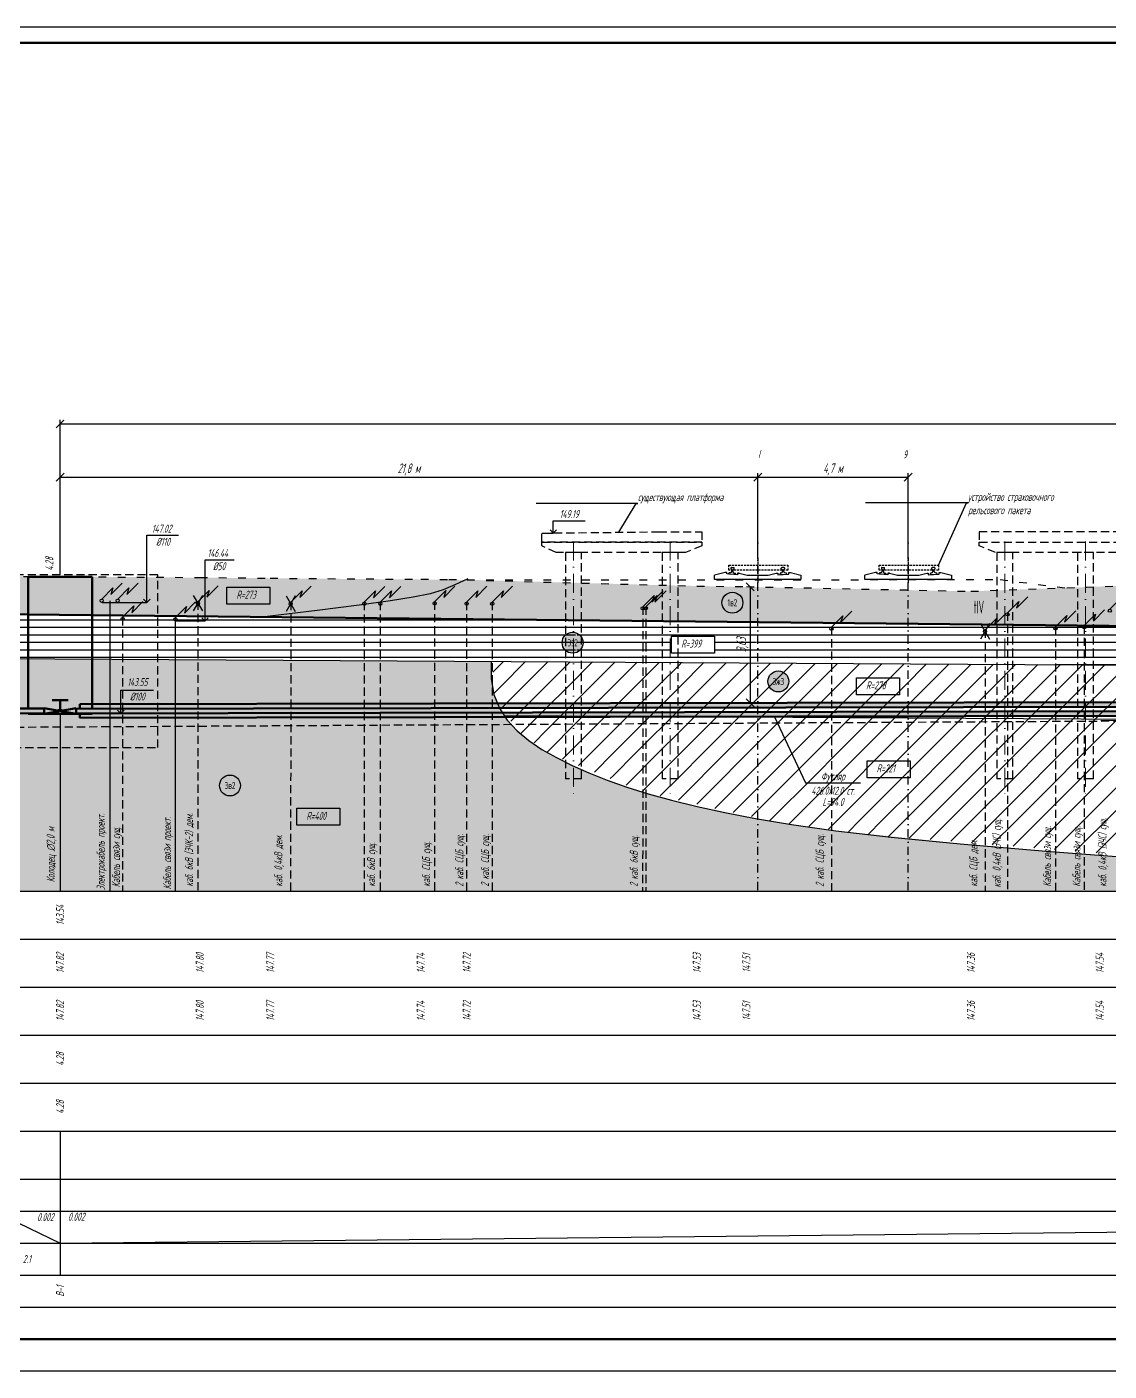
# Model space of a CAD drawing. Header units: metres. Extents: x -30 to 2050, y -904 to 400.
# Drawn here: x 186.6 to 524.7, y -467.1 to -47.1 of the extents above; entities that cross this region are included whole.
import ezdxf
from ezdxf import colors
from ezdxf.entities.mleader import LeaderData, LeaderLine
from ezdxf.enums import TextEntityAlignment as Align
from ezdxf.math import Vec2, Vec3

# ---------------------------------------------------------------- set-up
doc = ezdxf.new("R2010")
doc.units = ezdxf.units.M
doc.header["$LTSCALE"] = 0.2
for name, pattern in [('482 Границы районов', [5, 3, -1, 0, -1]), ('ACAD_ISO02W100', [15, 12, -3]), ('ACAD_ISO03W100', [30, 12, -18]), ('DASHDOT', [27, 13, -7, 0, -7]), ('DASHED', [7, 5, -2, 0]), ('HIDDEN2', [4.7625, 3.175, -1.5875]), ('штриховая', [19.05, 12.7, -6.35])]:
    doc.linetypes.add(name, pattern=pattern)
for name, color, linetype in [('PR_RD', 7, 'Continuous'), ('МГТ_ИГ_Геология', 252, 'Continuous'), ('Примыкания', 7, 'Continuous'), ('Таблица', 7, 'Continuous'), ('Трубы', 7, 'Continuous'), ('Узлы', 7, 'Continuous'), ('Футляры', 7, 'Continuous'), ('Чёрная земля', 7, 'ACAD_ISO03W100')]:
    doc.layers.add(name, color=color, linetype=linetype)
for name, color, linetype, lineweight in [('МГТ_НВК_В1_выноски', 7, 'Continuous', 30), ('МГТ_НВК_Земля сущ.', 7, 'ACAD_ISO02W100', 25), ('МГТ_НВК_котлованы', 7, 'Continuous', 30), ('МГТ_НВК_рабочий', 171, 'Continuous', 30), ('МГТ_НВК_страх. пакет', 242, 'Continuous', 30)]:
    doc.layers.add(name, color=color, linetype=linetype, lineweight=lineweight)
doc.styles.add('SPDS', font='SPDS', dxfattribs={"width": 0.7, "oblique": 15, "height": 2.5})
doc.styles.get("Standard").update_dxf_attribs({"font": 'SPDS.shx', "width": 0.7, "oblique": 15, "height": 3})
doc.styles.add('Стиль Simplex', font='simplex.shx')
doc.dimstyles.new('ISO-25', dxfattribs={"dimtxt": 2.5, "dimasz": 2.5, "dimexe": 1.25, "dimexo": 0.625, "dimtad": 1, "dimtxsty": 'Standard', "dimcen": 2.5, "dimadec": 0, "dimazin": 0, "dimtfac": 1, "dimtmove": 0, "dimatfit": 3, "dimfxl": 1, "dimarcsym": 0})

# ---------------------------------------------------------------- blocks, each defined once
blk = doc.blocks.new('_ArchTick')
at = {"color": 0, "linetype": 'ByBlock', "const_width": 0.15}
blk.add_lwpolyline([(-0.5, -0.5), (0.5, 0.5)], dxfattribs=at)
blk = doc.blocks.new('*D95')
at = {"layer": 'Defpoints', "color": 0, "transparency": 16777216}
for p in [(1148.12, -171.18), (1148.12, -214.18), (196.94, -218.92)]:
    blk.add_point(p, dxfattribs=at)
at = {"layer": 'Футляры', "color": 0, "lineweight": -2, "transparency": 16777216}
for p, q in [((196.94, -218.3), (196.94, -169.93)), ((196.94, -171.18), (1148.12, -171.18)), ((1148.12, -213.55), (1148.12, -169.93))]:
    blk.add_line(p, q, dxfattribs=at)
at = {"layer": 'Футляры', "color": 0, "lineweight": -2, "transparency": 16777216, "xscale": 2.5, "yscale": 2.5, "zscale": 2.5, "rotation": 180}
blk.add_blockref('_ArchTick', (196.94, -171.18), dxfattribs=at)
at = {"layer": 'Футляры', "color": 0, "lineweight": -2, "transparency": 16777216, "xscale": 2.5, "yscale": 2.5, "zscale": 2.5}
blk.add_blockref('_ArchTick', (1148.12, -171.18), dxfattribs=at)
at = {"layer": 'Футляры', "color": 0, "lineweight": 25, "transparency": 16777216, "insert": (595.93, -166.56), "char_height": 3, "attachment_point": 5}
blk.add_mtext('Методом ГШБ\\PL=94 м ', dxfattribs=at)
blk = doc.blocks.new('1')
at = {"layer": 'МГТ_НВК_Земля сущ.', "color": 251, "linetype": 'DASHED'}
blk.add_lwpolyline([(546.93, -1637.15), (546.93, -1645.38)], dxfattribs=at)
at = {"layer": 'МГТ_НВК_страх. пакет', "color": 251, "ltscale": 0.5, "extrusion": (0.033937, -0.002565, 0.999421)}
for p, q in [((537.94, -1642.17, 0), (537.92, -1642.39)), ((537.94, -1642.17, 0), (537.94, -1642.05, 0)), ((538.54, -1641.91, -0.03), (537.99, -1642.01, 0)), ((538.57, -1640.46, 0.02), (538.56, -1640.71, 0.02)), ((538.64, -1640.78, 0.01), (538.59, -1640.76, 0.02)), ((538.76, -1640.29, 0.01), (539.42, -1640.34, -0.01)), ((538.76, -1640.29, 0.01), (539.42, -1640.34, -0.01)), ((538.83, -1641.58, -0.02), (538.86, -1641.13, 0.02)), ((539.21, -1641.6, -0.04), (539.24, -1641.15, -0.01)), ((539.47, -1641.99, -0.05), (539.94, -1642.14, -0.07)), ((539.57, -1640.78, -0.02), (539.59, -1640.51, -0.02)), ((539.97, -1642.32, -0.07), (539.97, -1642.19, -0.07)), ((539.97, -1642.34, -0.07), (539.95, -1642.52, -0.07)), ((539.97, -1642.34, -0.07), (539.97, -1642.23, -0.07))]:
    blk.add_line(p, q, dxfattribs=at)
at = {"layer": 'МГТ_НВК_страх. пакет', "color": 251, "ltscale": 0.5, "extrusion": (0.033934, -0.002597, 0.999421)}
for p, q in [((539.07, -1640.31), (539.4, -1640.34, -0.01)), ((539.95, -1642.52, -0.07), (537.92, -1642.39, 0))]:
    blk.add_line(p, q, dxfattribs=at)
at = {"layer": 'МГТ_НВК_страх. пакет', "color": 251, "ltscale": 0.5}
blk.add_line((540.63, -1642.06), (540.63, -1642.56), dxfattribs=at)
at = {"layer": 'МГТ_НВК_страх. пакет', "color": 251, "ltscale": 0.5, "extrusion": (-0.033937, -0.002565, 0.999421)}
for p, q in [((553.9, -1642.32, -0.07), (553.89, -1642.19, -0.07)), ((554.39, -1641.99, -0.05), (553.93, -1642.14, -0.07)), ((554.29, -1640.78, -0.02), (554.28, -1640.51, -0.02)), ((554.33, -1640.82, -0.02), (554.33, -1640.82, -0.02)), ((555.11, -1640.29, 0.01), (554.44, -1640.34, -0.01)), ((554.66, -1641.6, -0.04), (554.63, -1641.15, -0.01)), ((555.03, -1641.58, -0.02), (555, -1641.13, 0.02)), ((555.23, -1640.78, 0.01), (555.28, -1640.76, 0.02)), ((555.29, -1640.46, 0.02), (555.31, -1640.71, 0.02)), ((555.33, -1641.91, -0.03), (555.87, -1642.01, 0)), ((555.93, -1642.17, 0), (555.92, -1642.05, 0)), ((555.93, -1642.17, 0), (555.94, -1642.39)), ((553.9, -1642.34, -0.07), (553.89, -1642.23, -0.07)), ((553.9, -1642.34, -0.07), (553.91, -1642.52, -0.07)), ((553.91, -1642.52, -0.07), (555.94, -1642.39, 0))]:
    blk.add_line(p, q, dxfattribs=at)
at = {"layer": 'МГТ_НВК_страх. пакет', "color": 251, "ltscale": 0.5}
for points in [[(540.63, -1642.56), (537.23, -1642.34), (537.23, -1641.84), (536.73, -1641.84), (533.43, -1642.68)], [(556.63, -1641.85), (557.13, -1641.85), (560.43, -1642.69), (560.43, -1644.1), (533.43, -1644.09), (533.43, -1642.68)], [(540.77, -1642.06), (541.13, -1642.06), (540.63, -1642.06)], [(541.13, -1642.06), (543.63, -1642.68), (550.23, -1642.68), (552.73, -1642.06), (553.23, -1642.07), (553.23, -1642.57), (556.63, -1642.35), (556.63, -1641.85)]]:
    blk.add_lwpolyline(points, dxfattribs=at)
at = {"layer": 'МГТ_НВК_страх. пакет', "color": 251, "linetype": 'HIDDEN2', "lineweight": 30, "elevation": 0}
blk.add_lwpolyline([(537.88, -1639.63), (556.38, -1639.63), (556.38, -1641.13), (537.88, -1641.13)], close=True, dxfattribs=at)
at = {"layer": 'МГТ_НВК_страх. пакет', "color": 251, "ltscale": 0.5, "extrusion": (0.033937, -0.002565, 0.999421)}
for centre, radius, start, end in [((-1596.85, -659.84, 22.47), 0.0547, 8.1282, 82.8423), ((-1596.29, -660.26, 22.46), 0.376, 196.1273, 268.5232), ((-1595.46, -660.33, 22.5), 0.0417, 90.9982, 170.0388), ((-1595.2, -660.46, 22.5), 0.176, 1.2499, 91.9282), ((-1595.86, -660.26, 22.49), 0.365, 271.8259, 341.9758), ((-1596.27, -661.41, 22.47), 0.404, 93.5974, 164.4611), ((-1595.92, -661.47, 22.5), 0.47, 24.5026, 80.5834), ((-1595.19, -661.13, 22.5), 0.174, 274.638, 2.363), ((-1595.45, -661.26, 22.5), 0.0423, 190.6804, 272.757), ((-1596.83, -661.76, 22.47), 0.055, 272.0476, 345.5863)]:
    blk.add_arc(centre, radius, start, end, dxfattribs=at)
at = {"layer": 'МГТ_НВК_страх. пакет', "color": 251, "ltscale": 0.5, "extrusion": (-0.033937, -0.002565, 0.999421)}
for centre, radius, start, end in [((1679.27, 428.36, -14.65), 0.055, 194.4137, 267.9524), ((1677.63, 428.99, -14.62), 0.174, 177.637, 265.362), ((1677.89, 428.86, -14.62), 0.0423, 267.243, 349.3196), ((1678.29, 428.74, -14.62), 0.374, 91.3439, 163.5701), ((1678.71, 428.71, -14.65), 0.404, 15.5389, 86.4026), ((1678.3, 429.86, -14.63), 0.365, 198.0242, 268.1741), ((1678.73, 429.87, -14.67), 0.376, 271.4768, 343.8727), ((1677.64, 429.66, -14.62), 0.176, 88.0718, 178.7501), ((1677.9, 429.79, -14.62), 0.0417, 9.9612, 89.0018), ((1679.28, 430.29, -14.65), 0.0547, 97.1577, 171.8718)]:
    blk.add_arc(centre, radius, start, end, dxfattribs=at)
blk = doc.blocks.new('_OBLIQUE')
at = {"color": 0, "linetype": 'ByBlock', "lineweight": -2}
blk.add_line((0.5, 0.5), (-0.5, -0.5), dxfattribs=at)
blk = doc.blocks.new('*D96')
at = {"layer": 'Defpoints', "color": 0, "transparency": 16777216}
for p in [(414.95, -187.78), (414.95, -214.04, 0), (196.94, -218.92)]:
    blk.add_point(p, dxfattribs=at)
at = {"layer": 'Примыкания', "color": 0, "lineweight": -2, "transparency": 16777216}
for p, q in [((196.94, -218.3), (196.94, -186.53)), ((196.94, -187.78), (414.95, -187.78)), ((414.95, -213.42), (414.95, -186.53))]:
    blk.add_line(p, q, dxfattribs=at)
at = {"layer": 'Примыкания', "color": 0, "lineweight": -2, "transparency": 16777216, "xscale": 2.5, "yscale": 2.5, "zscale": 2.5, "rotation": 180}
blk.add_blockref('_OBLIQUE', (196.94, -187.78), dxfattribs=at)
at = {"layer": 'Примыкания', "color": 0, "lineweight": -2, "transparency": 16777216, "xscale": 2.5, "yscale": 2.5, "zscale": 2.5}
blk.add_blockref('_OBLIQUE', (414.95, -187.78), dxfattribs=at)
at = {"layer": 'Примыкания', "color": 0, "transparency": 16777216, "insert": (305.95, -185.37), "char_height": 3, "attachment_point": 5}
blk.add_mtext('21,8 м', dxfattribs=at)
blk = doc.blocks.new('*D97')
at = {"layer": 'Defpoints', "color": 0, "transparency": 16777216}
for p in [(461.95, -187.78), (414.94, -214.04), (461.95, -214.04, 0)]:
    blk.add_point(p, dxfattribs=at)
at = {"layer": 'Примыкания', "color": 0, "lineweight": -2, "transparency": 16777216}
for p, q in [((414.94, -213.42), (414.94, -186.53)), ((414.94, -187.78), (461.95, -187.78)), ((461.95, -213.42), (461.95, -186.53))]:
    blk.add_line(p, q, dxfattribs=at)
at = {"layer": 'Примыкания', "color": 0, "lineweight": -2, "transparency": 16777216, "xscale": 2.5, "yscale": 2.5, "zscale": 2.5, "rotation": 180}
blk.add_blockref('_OBLIQUE', (414.94, -187.78), dxfattribs=at)
at = {"layer": 'Примыкания', "color": 0, "lineweight": -2, "transparency": 16777216, "xscale": 2.5, "yscale": 2.5, "zscale": 2.5}
blk.add_blockref('_OBLIQUE', (461.95, -187.78), dxfattribs=at)
at = {"layer": 'Примыкания', "color": 0, "transparency": 16777216, "insert": (438.45, -185.37), "char_height": 3, "attachment_point": 5}
blk.add_mtext('4,7 м', dxfattribs=at)
blk = doc.blocks.new('ЭС')
for p, q in [((2266.78, -485.26), (2270.31, -481.72)), ((2269.61, -483.84), (2273.14, -480.31)), ((2270.31, -481.72), (2269.61, -483.84))]:
    blk.add_line(p, q)
blk.add_circle((2266.78, -485.76), 0.5)
blk = doc.blocks.new('usl_1')
for p, q in [((2.83, 1.41), (6.36, 4.95)), ((0, 0), (3.54, 3.54)), ((3.54, 3.54), (2.83, 1.41))]:
    blk.add_line(p, q)
blk.add_circle((0, -0.5), 0.5)
blk = doc.blocks.new('круг3_-30_2')
at = {"true_color": 0xffffff}
blk.add_hatch(color=7, dxfattribs=at).paths.add_polyline_path([(-0.327, 0, 1), (0.327, 0, 1)])
at = {"color": 7, "lineweight": 25}
blk.add_circle((0, 0), 0.327, dxfattribs=at)
at = {"color": 7, "lineweight": 25, "style": 'Стиль Simplex', "width": 0.590909}
blk.add_text('3в2', height=0.22, dxfattribs=at).set_placement((0, 0), align=Align.MIDDLE_CENTER)
blk = doc.blocks.new('круг3_-25_2')
at = {"true_color": 0xffffff}
blk.add_hatch(color=7, dxfattribs=at).paths.add_polyline_path([(-0.327, 0, 1), (0.327, 0, 1)])
at = {"color": 7, "lineweight": 25}
blk.add_circle((0, 0), 0.327, dxfattribs=at)
at = {"color": 18, "lineweight": 25, "true_color": 0x000000, "style": 'Стиль Simplex', "width": 0.590909}
blk.add_text('3з2', height=0.22, dxfattribs=at).set_placement((0, 0), align=Align.MIDDLE_CENTER)
blk = doc.blocks.new('круг3_-26_3')
at = {"true_color": 0xffffff}
blk.add_hatch(color=7, dxfattribs=at).paths.add_polyline_path([(-0.327, 0, 1), (0.327, 0, 1)])
at = {"color": 7, "lineweight": 25}
blk.add_circle((0, 0), 0.327, dxfattribs=at)
at = {"color": 7, "lineweight": 25, "style": 'Стиль Simplex', "width": 0.590909}
blk.add_text('3ж3', height=0.22, dxfattribs=at).set_placement((0, 0), align=Align.MIDDLE_CENTER)
blk = doc.blocks.new('круг1_-30_2')
at = {"layer": 'МГТ_ИГ_Геология', "true_color": 0xffffff}
blk.add_hatch(color=7, dxfattribs=at).paths.add_polyline_path([(-0.327, 0, 1), (0.327, 0, 1)])
at = {"color": 7, "lineweight": 25}
blk.add_circle((0, 0), 0.327, dxfattribs=at)
at = {"color": 7, "lineweight": 25, "style": 'Стиль Simplex', "width": 0.590909}
blk.add_text('1в2', height=0.22, dxfattribs=at).set_placement((0, 0), align=Align.MIDDLE_CENTER)
blk = doc.blocks.new('_None')
blk = doc.blocks.new('23434')
at = {"layer": 'МГТ_ИГ_Геология'}
blk.add_lwpolyline([(116.63, 442.59), (130.08, 442.59), (130.08, 437.29), (116.63, 437.29)], close=True, dxfattribs=at)
at = {"layer": 'МГТ_ИГ_Геология', "insert": (119.62, 441.49), "char_height": 2.5, "attachment_point": 1}
blk.add_mtext_dynamic_manual_height_columns('R=400', width=10.097, gutter_width=15, heights=[0], dxfattribs=at)
blk = doc.blocks.new('1жзА 273')
at = {"layer": 'МГТ_ИГ_Геология'}
blk.add_lwpolyline([(132.21, -236), (145.65, -236), (145.65, -241.29), (132.21, -241.29)], close=True, dxfattribs=at)
at = {"layer": 'МГТ_ИГ_Геология', "insert": (135.2, -237.1), "char_height": 2.5, "attachment_point": 1}
blk.add_mtext_dynamic_manual_height_columns('R=273', width=10.097, gutter_width=15, heights=[0], dxfattribs=at)
blk = doc.blocks.new('A$C35B96AF6')
at = {"lineweight": 30}
for points in [[(-1.79, 3.01), (1.79, -3.01)], [(1.79, 3.01), (-1.79, -3.01)]]:
    blk.add_lwpolyline(points, dxfattribs=at)
blk = doc.blocks.new('лщщдл')
at = {"layer": 'МГТ_ИГ_Геология'}
blk.add_lwpolyline([(199.9, -218.38), (213.34, -218.38), (213.34, -223.68), (199.9, -223.68)], close=True, dxfattribs=at)
at = {"layer": 'МГТ_ИГ_Геология', "insert": (202.89, -219.48), "char_height": 2.5, "attachment_point": 1}
blk.add_mtext_dynamic_manual_height_columns('R=399', width=10.097, gutter_width=15, heights=[0], dxfattribs=at)
blk = doc.blocks.new('апрапр')
at = {"layer": 'МГТ_ИГ_Геология'}
blk.add_lwpolyline([(257.65, -234.92), (271.09, -234.92), (271.09, -240.21), (257.65, -240.21)], close=True, dxfattribs=at)
at = {"layer": 'МГТ_ИГ_Геология', "insert": (260.64, -236.02), "char_height": 2.5, "attachment_point": 1}
blk.add_mtext_dynamic_manual_height_columns('R=278', width=10.097, gutter_width=15, heights=[0], dxfattribs=at)
blk = doc.blocks.new('221')
at = {"layer": 'МГТ_ИГ_Геология'}
blk.add_lwpolyline([(0, 5.29), (13.44, 5.29), (13.44, 0), (0, 0)], close=True, dxfattribs=at)
at = {"layer": 'МГТ_ИГ_Геология', "insert": (2.99, 4.2), "char_height": 2.5, "attachment_point": 1}
blk.add_mtext_dynamic_manual_height_columns('R=221', width=10.097, gutter_width=15, heights=[0], dxfattribs=at)
blk = doc.blocks.new('*D129')
at = {"layer": 'Defpoints', "color": 0, "transparency": 16777216}
for p in [(412.57, -222.02), (412.57, -258.35), (415.02, -258.35)]:
    blk.add_point(p, dxfattribs=at)
at = {"layer": 'Примыкания', "color": 0, "lineweight": -2, "transparency": 16777216}
for p, q in [((412.57, -222.02), (412.57, -258.35)), ((413.19, -222.02), (413.82, -222.02)), ((414.39, -258.35), (411.32, -258.35))]:
    blk.add_line(p, q, dxfattribs=at)
at = {"layer": 'Примыкания', "color": 0, "lineweight": -2, "transparency": 16777216, "xscale": 2.5, "yscale": 2.5, "zscale": 2.5}
for p, rotation in [((412.57, -222.02), 90), ((412.57, -258.35), 270)]:
    blk.add_blockref('_OBLIQUE', p, dxfattribs=dict(at, rotation=rotation))
at = {"layer": 'Примыкания', "color": 0, "transparency": 16777216, "insert": (410.16, -240.18), "char_height": 3, "attachment_point": 5, "rotation": 90}
blk.add_mtext('3,63', dxfattribs=at)
blk = doc.blocks.new('оп')
at = {"linetype": '482 Границы районов', "lineweight": 5, "ltscale": 10}
blk.add_line((2537.63, -887.64), (2537.63, -968.24), dxfattribs=at)
at = {"linetype": 'штриховая'}
for points in [[(2540.13, -961.78), (2540.13, -891.14), (2535.13, -891.14), (2535.13, -961.78)], [(2540.13, -961.78), (2535.13, -961.78)]]:
    blk.add_lwpolyline(points, dxfattribs=at)

msp = doc.modelspace()

# ---------------------------------------------------------------- hatches: boundary and pattern name
at = {"lineweight": 20}
h = msp.add_hatch(dxfattribs=at)
h.set_pattern_fill('AR-SAND', color=256, scale=0.03, style=0)
h.set_pattern_definition([(37.5, (-335.9593, 145.5445), (-0.0480009, 1.4682397), [0, -1.15824, 0, -1.2954, 0, -1.23825]), (7.5, (-335.9593, 145.5445), (1.3485698, 2.1504753), [0, -0.62484, 0, -1.04394, 0, -0.40005]), (327.5, (-336.8965, 145.5445), (2.3729771, 0.0043116), [0, -0.381, 0, -1.3716, 0, -1.7907]), (317.5, (-336.8965, 145.5445), (2.2906694, 0.668788), [0, -0.1905, 0, -0.89916, 0, -1.0287])])
h.paths.add_polyline_path([(1142.55373, -258.31908), (1142.48228, -256.89422), (203.51851, -258.77232), (203.58975, -260.19718)])
h.paths.add_polyline_path([(1142.54061, -261.15504), (1142.47404, -259.82517), (1139.72081, -259.73492), (203.45579, -261.60745), (203.52703, -263.03231)])
at = {"layer": 'МГТ_ИГ_Геология'}
h = msp.add_hatch(dxfattribs=at)
h.set_pattern_fill('GR24', color=251, scale=10, style=0, pattern_type=2)
h.set_pattern_definition([(225, (-1230.1972, -412.5592), (3e-16, -3), [2.1213, -2.1213407]), (315, (-1231.6972, -411.0592), (3, 0), [2.1213, -2.1213407]), (45, (-1233.1972, -412.5592), (0, 3), [2.1213, -2.1213407]), (135, (-1231.6972, -414.0592), (-3, 3e-16), [2.1213, -2.1213407])])
h.paths.add_polyline_path([(706.4486, -221.91451), (706.4486, -224.76736), (696.4486, -224.91451), (696.4486, -221.91451)], flags=16)
h.paths.add_polyline_path([(584.94375, -234.78551), (584.94375, -224.71408), (588.11605, -224.71978), (588.11605, -234.78551)], flags=16)
h.paths.add_polyline_path([(584.94375, -234.78551), (580.03961, -234.78551), (633.11661, -235.66988), (695.89562, -236.90365), (696.4486, -236.90365), (696.4486, -224.91451), (706.4486, -224.76736), (706.4486, -236.90365), (854.23801, -243.66283), (917.66323, -246.55893), (973.32773, -249.10067), (1013.9845, -250.95713), (1071.58044, -253.58705), (1118.15631, -255.71379), (1155.62256, -257.24526), (1226.45163, -257.24526), (1226.45163, -237.87847), (1226.45163, -216.52603), (1218.70995, -215.31427), (1156.41693, -217.42874), (1154.18924, -212.4663), (1058.25027, -213.73475), (1054.25289, -220.87698), (888.12731, -221.70189), (710.55142, -221.91451), (532.66217, -221.58195), (481.55319, -223.46726), (387.63265, -221.62498), (325.97483, -219.91886), (221.49045, -219.03785), (160.53736, -218.59062), (118.69829, -218.03034), (112.32572, -215.26064), (105.95315, -212.49093), (101.84398, -209.53848), (97.50919, -206.90005), (86.09428, -200.47309), (86.09428, -230.251), (138.82812, -230.24852), (181.06078, -230.6847), (230.96196, -231.20008), (292.01074, -231.8306), (361.86888, -232.5521), (451.92275, -233.48218), (509.54463, -234.0773), (578.11605, -234.76618), (578.11605, -224.7018), (584.94375, -224.71408)])
h = msp.add_hatch(dxfattribs=at)
h.set_pattern_fill('GR07', color=251, scale=10, style=0, pattern_type=2)
h.set_pattern_definition([(0, (-370.202, 33.6155), (0, 7), [81.65, 0]), (0, (-370.202, 35.9455), (0, 7), [81.65, 0]), (0, (-370.202, 38.2855), (0, 7), [81.65, 0])])
h.paths.add_polyline_path([(128.34405, -230.24352), (86.82408, -230.24352), (86.82408, -244.24352), (128.34405, -244.24352)])
h.paths.add_polyline_path([(578.11605, -234.78551), (138.34405, -230.24352), (138.34405, -244.24352), (578.11605, -246.78551)])
edge = h.paths.add_edge_path(flags=16)
edge.add_ellipse((358.23005, -239.03725), major_axis=(0, -3.27292), ratio=0.094871117, start_angle=0, end_angle=360)
h.paths.add_polyline_path([(696.4486, -236.91451), (588.11605, -234.78551), (588.11605, -246.78551), (696.4486, -251.91451)])
h.paths.add_polyline_path([(609.46605, -240.53551), (601.76605, -240.53551), (601.76605, -239.03551), (609.46605, -239.03551)], flags=16)
edge = h.paths.add_edge_path(flags=16)
edge.add_ellipse((678.28248, -244.94177), major_axis=(-2.21584, 0), ratio=0.2, start_angle=0, end_angle=360)
edge = h.paths.add_edge_path(flags=16)
edge.add_ellipse((861.15512, -246.62979), major_axis=(0, -3.27292), ratio=0.023551238, start_angle=0, end_angle=360)
h.paths.add_polyline_path([(727.7986, -239.66451), (720.0986, -239.66451), (720.0986, -238.16451), (727.7986, -238.16451)], flags=16)
h.paths.add_polyline_path([(115.10345, -244.29352), (126.09405, -244.29352), (126.09405, -239.78953), (115.10345, -239.78953)])
h.paths.add_polyline_path([(348.05148, -240.68725), (348.05148, -237.38725)], flags=16)
h.paths.add_polyline_path([(140.59405, -244.29352), (154.64843, -244.29352), (154.64843, -239.68517), (140.59405, -239.68517)], flags=17)
h.paths.add_polyline_path([(564.76884, -246.83551), (575.86605, -246.83551), (575.86605, -242.53468), (564.76884, -242.53468)])
h.paths.add_polyline_path([(668.1039, -246.59177), (668.1039, -243.29177)], flags=16)
h.paths.add_polyline_path([(684.45043, -251.96451), (694.1986, -251.96451), (694.1986, -247.70886), (684.45043, -247.70886)])
h.paths.add_polyline_path([(850.97655, -248.27979), (850.97655, -244.97979)], flags=16)
h.paths.add_polyline_path([(708.6986, -251.96451), (721.37999, -251.96451), (721.37999, -247.17309), (708.6986, -247.17309)], flags=17)
h.paths.add_polyline_path([(1040.53306, -252.16938), (706.4486, -236.91451), (706.4486, -251.91451)])
h.paths.add_polyline_path([(388.0223, -237.47327), (401.46475, -237.47327), (401.46475, -242.76789), (388.0223, -242.76789)], flags=16)
h.paths.add_polyline_path([(412.7451, -241.0087), (412.36334, -241.0087), (417.52417, -237.15661), (417.90593, -237.15661)], flags=16)
h.paths.add_polyline_path([(736.61404, -242.95802), (750.05649, -242.95802), (750.05649, -248.25263), (736.61404, -248.25263)], flags=16)
h.paths.add_polyline_path([(747.42927, -247.30505), (747.47608, -247.30505), (752.6369, -243.45296), (752.5901, -243.45296)], flags=16)
h = msp.add_hatch(dxfattribs=at)
h.set_pattern_fill('GR28', color=251, scale=10, style=0, pattern_type=2)
h.set_pattern_definition([(90, (-290.4587, -25.9883), (-2.5, 2.5), [0.11, -4.89]), (45, (-290.4587, -25.8783), (-2.5, 2.5), [0.113137, -3.422397]), (0, (-290.3787, -25.7983), (2.5, 2.5), [0.11, -4.89]), (315, (-290.2687, -25.7983), (2.5, 2.5), [0.113137, -3.422397]), (90, (-290.1887, -25.9883), (-2.5, 2.5), [0.11, -4.89]), (45, (-290.2687, -26.0683), (-2.5, 2.5), [0.113137, -3.422397]), (0, (-290.3787, -26.0683), (2.5, 2.5), [0.11, -4.89]), (315, (-290.4587, -25.9883), (2.5, 2.5), [0.113137, -3.422397])])
h.paths.add_polyline_path([(331.61657, -245.36068), (331.61325, -250.85385), (332.50587, -255.69784), (334.21187, -259.96946), (336.64866, -263.74552), (339.73364, -267.10283), (347.15514, -272.62714), (354.48946, -276.65), (365.01617, -281.32848), (377.37768, -285.65341), (393.21001, -289.99105), (414.94375, -294.5959), (437.96306, -298.10011), (485.98321, -303.05346), (528.3981, -306.39181), (578.11605, -309.78551), (578.11605, -317.11285), (138.82812, -317.11285), (138.34405, -244.24352), (197.00891, -244.58262), (263.39354, -244.96634)])
h = msp.add_hatch(dxfattribs=at)
h.set_pattern_fill('GR38', color=251, scale=10, style=0, pattern_type=2)
h.set_pattern_definition([(45, (-218.239, 12.91), (0, 21), [9.8995, -19.799]), (45, (-204.239, -1.09), (0, 21), [9.8995, -19.799]), (45, (-218.239, -1.09), (0, 21), [14.142, -15.5565]), (45, (-208.239, 8.91), (0, 21), [15.556, -14.1425]), (45, (-211.239, -1.09), (0, 21), [19.799, -9.8995]), (45, (-218.239, 5.91), (0, 21), [19.799, -9.8995])])
h.paths.add_polyline_path([(578.11605, -309.78551), (578.25972, -246.7697), (503.45438, -246.35395), (331.98453, -245.36281), (332.50587, -255.69784), (339.73364, -267.10283), (349.78489, -274.14944), (378.99404, -286.15582), (419.89585, -295.42556), (451.04737, -299.64633)])

# ---------------------------------------------------------------- linework, layer by layer
msp.add_lwpolyline([(1456, -467.11285), (-30, -467.11285), (-30, -47.11285), (1456, -47.11285)], close=True)
at = {"color": 7, "linetype": 'Continuous', "lineweight": 50}
msp.add_lwpolyline([(-10, -52.11285), (1451, -52.11285), (1451, -457.11285), (-10, -457.11285)], close=True, dxfattribs=at)
at = {"linetype": 'штриховая'}
for points in [[(397.50665, -208.0756), (347.50692, -208.0756), (347.50638, -205.27631), (384.00868, -204.87749), (397.50665, -204.8782)], [(347.50665, -209.27631), (347.50665, -208.07631), (397.50665, -208.07631), (397.50665, -209.27627), (392.36406, -211.37631), (352.00274, -211.37631)]]:
    msp.add_lwpolyline(points, close=True, dxfattribs=at)
at = {"linetype": 'штриховая', "elevation": 0}
for points in [[(484.17594, -208.0763), (619.67398, -208.0763), (619.67451, -204.8782), (585.67324, -204.8782), (484.17594, -204.8789)], [(484.17594, -208.0763), (619.67398, -208.0763), (619.67451, -204.8782), (585.67324, -204.8782), (484.17594, -204.8789)], [(489.27259, -211.37705), (484.17594, -209.27698), (484.17594, -208.07701), (581.17451, -208.07701), (619.67451, -208.07701), (619.67398, -209.27701), (614.77319, -211.37701)]]:
    msp.add_lwpolyline(points, close=True, dxfattribs=at)
at = {"layer": 'МГТ_ИГ_Геология', "lineweight": 50}
msp.add_line((138.34405, -230.24352), (578.11605, -234.78551), dxfattribs=at)
at = {"layer": 'МГТ_ИГ_Геология', "linetype": 'Continuous', "lineweight": 25}
for p, q in [((138.34405, -244.24352), (578.11605, -246.78551)), ((578.11605, -263.78551), (335.78662, -262.40971))]:
    msp.add_line(p, q, dxfattribs=at)
at = {"layer": 'МГТ_ИГ_Геология', "color": 5, "linetype": 'штриховая', "lineweight": 30}
msp.add_line((578.11605, -263.78551), (138.34405, -266.24352), dxfattribs=at)
at = {"layer": 'МГТ_ИГ_Геология', "color": 5, "linetype": 'Continuous', "lineweight": 0}
msp.add_line((578.11605, -263.78551), (522.11605, -263.78551), dxfattribs=at)
at = {"layer": 'МГТ_ИГ_Геология', "linetype": 'Continuous', "lineweight": 25, "flags": 128}
for points in [[(324.40797, -219.56391), (320.33233, -221.45858), (316.63002, -222.95844), (312.54586, -224.20338), (307.32468, -225.33326), (300.21129, -226.48795), (290.45053, -227.80733), (277.28722, -229.43127), (259.96617, -231.49964)], [(331.61657, -245.36068), (331.61325, -250.85385), (332.50587, -255.69784), (334.21187, -259.96946), (336.64866, -263.74552), (339.73364, -267.10283), (343.38423, -270.11821), (347.51785, -272.86847), (352.05192, -275.43041), (356.927, -277.8696), (362.17627, -280.20652), (367.85607, -282.45044), (374.02274, -284.61059), (380.73262, -286.69622), (388.04205, -288.71658), (396.00736, -290.6809), (404.68489, -292.59843), (414.27084, -294.48316), (425.52087, -296.36796), (439.3305, -298.29048), (456.59526, -300.28832), (478.21068, -302.39912), (505.07226, -304.6605), (538.07555, -307.11009)]]:
    msp.add_lwpolyline(points, dxfattribs=at)
at = {"layer": 'МГТ_НВК_В1_выноски', "color": 34, "linetype": 'штриховая'}
for p, q in [((227.45365, -218.30566), (98.45365, -218.30566)), ((227.45365, -272.30566), (227.45365, -218.30566)), ((98.45365, -272.30566), (227.45365, -272.30566))]:
    msp.add_line(p, q, dxfattribs=at)
at = {"layer": 'МГТ_НВК_котлованы', "linetype": 'DASHDOT', "lineweight": 30}
for p, q in [((414.94375, -316.85212), (414.94375, -202.28524)), ((461.94375, -316.85212), (461.94375, -202.28524))]:
    msp.add_line(p, q, dxfattribs=at)
at = {"layer": 'Примыкания', "color": 0}
for p, q in [((224.04067, -226.91324), (224.04067, -205.9354)), ((242.25441, -232.71285), (242.25441, -213.60749)), ((242.25441, -213.60749), (251.33049, -213.60749)), ((210.04748, -226.91324), (224.04067, -226.91324)), ((233.04748, -232.71285), (242.25441, -232.71285)), ((215.93038, -261.60285), (215.93038, -254.33209)), ((215.93038, -254.33209), (226.13313, -254.33209)), ((196.94375, -261.60285), (215.93038, -261.60285))]:
    msp.add_line(p, q, dxfattribs=at)
at = {"layer": 'Примыкания', "linetype": 'штриховая'}
for p, q in [((240.01231, -226.70919), (239.98454, -317.08282)), ((313.98453, -226.76126), (313.98453, -317.11371)), ((269.01228, -226.83732), (268.98453, -317.11285)), ((292.01227, -226.86523), (291.98453, -317.11285)), ((297.01227, -226.86523), (296.98453, -317.11285)), ((323.98453, -226.81917), (323.98453, -317.11371)), ((331.98453, -226.83555), (331.98453, -317.11371)), ((379.01183, -228.27057), (378.98453, -317.11285)), ((379.98453, -228.27057), (379.95722, -317.11285)), ((492.97177, -230.17494), (492.98453, -317.11285)), ((216.48453, -231.59314), (216.48453, -317.11285)), ((437.98256, -234.65907), (437.95722, -317.11285)), ((507.98453, -234.56494), (507.98453, -317.11285)), ((516.98453, -234.19105), (516.98453, -317.11285)), ((485.9769, -235.47736), (485.98453, -317.11285))]:
    msp.add_line(p, q, dxfattribs=at)
at = {"layer": 'Примыкания'}
for p, q in [((196.35375, -260.54085), (196.35375, -261.48485)), ((197.53375, -260.54085), (197.53375, -261.48485))]:
    msp.add_line(p, q, dxfattribs=at)
at = {"layer": 'Примыкания', "color": 0, "flags": 128}
for points in [[(347.50638, -205.27631), (351.03354, -205.27631), (351.03354, -201.45602), (361.03979, -201.45602)], [(350.03354, -204.27631), (351.03354, -205.27631), (352.03354, -204.27631)], [(223.04067, -225.91324), (224.04067, -226.91324), (225.04067, -225.91324)], [(241.25441, -231.71285), (242.25441, -232.71285), (243.25441, -231.71285)], [(214.93038, -260.60285), (215.93038, -261.60285), (216.93038, -260.60285)]]:
    msp.add_lwpolyline(points, dxfattribs=at)
at = {"layer": 'Примыкания'}
for centre, start_param, end_param in [((196.94375, -260.54085), 0, 3.141592654), ((196.94375, -261.48485), 3.141592654, 6.283185307)]:
    msp.add_ellipse(centre, major_axis=(0.59, 0), ratio=0.2, start_param=start_param, end_param=end_param, dxfattribs=at)
at = {"layer": 'Таблица'}
for p, q in [((224.04067, -205.9354), (233.92284, -205.9354)), ((86.09428, -317.11285), (1226.45163, -317.11285)), ((86.09428, -332.11285), (1226.45163, -332.11285)), ((86.09428, -347.11285), (1226.45163, -347.11285)), ((86.09428, -362.11285), (1226.45163, -362.11285)), ((86.09428, -377.11285), (1226.45163, -377.11285)), ((86.09428, -392.11285), (1226.45163, -392.11285)), ((196.94375, -392.11285), (196.94375, -417.11285)), ((86.09428, -407.11285), (1226.45163, -407.11285)), ((86.09428, -417.11285), (1226.45163, -417.11285)), ((176.11359, -417.11285), (196.94375, -427.11285)), ((196.94375, -417.11285), (196.94375, -427.11285)), ((196.94375, -427.11285), (1148.12256, -417.11285)), ((86.09428, -427.11285), (1226.45163, -427.11285)), ((196.94375, -427.11285), (196.94375, -437.11285)), ((86.09428, -437.11285), (1226.45163, -437.11285)), ((86.09428, -447.11285), (1226.45163, -447.11285))]:
    msp.add_line(p, q, dxfattribs=at)
at = {"layer": 'Трубы', "lineweight": 50}
for p, q in [((176.11359, -260.07118), (191.94375, -260.10284)), ((201.94375, -260.1952), (1143.12256, -258.31284)), ((201.94375, -261.6052), (1143.12256, -259.72285)), ((176.11359, -261.57118), (191.94375, -261.60284))]:
    msp.add_line(p, q, dxfattribs=at)
at = {"layer": 'Узлы', "lineweight": 50}
for p, q in [((186.94375, -218.92459), (206.94375, -218.92459)), ((186.94375, -218.92459), (186.94375, -260.09284)), ((206.94375, -218.92459), (206.94375, -260.1852)), ((191.94375, -261.71284), (201.94375, -260.01284)), ((201.94375, -261.71284), (191.94375, -260.01284)), ((191.94375, -260.01284), (191.94375, -261.71284)), ((196.94375, -257.51284), (194.44375, -257.51284)), ((194.44375, -257.51284), (199.44375, -257.51284)), ((196.94375, -260.86284), (196.94375, -257.51284)), ((201.94375, -260.01284), (201.94375, -261.71284)), ((186.94375, -261.59284), (186.94375, -261.71284)), ((186.94375, -261.71284), (206.94375, -261.71284)), ((206.94375, -261.5952), (206.94375, -261.71284))]:
    msp.add_line(p, q, dxfattribs=at)
at = {"layer": 'Узлы'}
for p, q in [((212.44061, -226.4379), (212.44061, -317.1379)), ((232.94375, -231.71245), (232.94375, -317.11285)), ((196.94375, -261.71284), (196.94375, -317.11285))]:
    msp.add_line(p, q, dxfattribs=at)
at = {"layer": 'Футляры', "lineweight": 50}
for p, q in [((203.14053, -258.76781), (1142.51659, -256.89595)), ((203.14319, -260.0978), (203.14053, -258.76781)), ((203.14639, -261.6978), (203.14905, -263.0278)), ((203.14905, -263.0278), (1142.50865, -261.1551))]:
    msp.add_line(p, q, dxfattribs=at)
at = {"layer": 'Футляры', "color": 0, "flags": 128}
msp.add_lwpolyline([(420.24501, -262.88921), (429.9221, -283.35665), (447.01585, -283.35665)], dxfattribs=at)
at = {"layer": 'Чёрная земля'}
for p, q in [((179.53012, -218.84481), (196.94375, -218.92459)), ((196.94375, -218.92459), (240.59341, -219.12599)), ((240.59341, -219.12599), (262.62451, -219.37422)), ((262.62451, -219.37422), (309.64685, -219.71285)), ((309.64685, -219.71285), (318.42029, -219.73081)), ((318.42029, -219.73081), (324.03905, -219.92028)), ((324.03905, -219.92028), (490.67844, -219.79755)), ((324.03905, -219.92028), (395.91242, -221.84693)), ((395.91242, -221.84693), (411.39064, -221.99844)), ((411.39064, -221.99844), (481.55319, -223.46726)), ((481.55319, -223.46726), (530.10001, -221.69067)), ((490.67844, -219.79755), (510.92132, -222.39252))]:
    msp.add_line(p, q, dxfattribs=at)

# ---------------------------------------------------------------- block references
at = {"xscale": 0.8, "yscale": 0.8, "zscale": 0.8}
for p in [(240.00679, -227.1999), (269.00675, -227.32803), (485.97138, -235.96808)]:
    msp.add_blockref('A$C35B96AF6', p, dxfattribs=at)
at = {"layer": 'PR_RD'}
for p in [(240.01231, -226.70919), (269.01228, -226.83732), (292.01227, -226.86523), (297.01227, -226.86523), (313.98453, -226.76126), (323.98453, -226.81917), (331.98453, -226.83555), (216.48453, -231.59314), (379.01183, -228.27057), (379.98453, -228.27057), (492.97177, -230.17494), (524.97846, -229.0142), (437.98256, -234.65907), (485.9769, -235.47736), (507.98453, -234.56494), (516.98453, -234.19105)]:
    msp.add_blockref('usl_1', p, dxfattribs=at)
at = {"layer": 'МГТ_ИГ_Геология', "color": 3}
for name, p in [('1жзА 273', (116.83305, 13.82411)), ('лщщдл', (188.12158, -19.08876)), ('апрапр', (188.13513, -15.59099))]:
    msp.add_blockref(name, p, dxfattribs=at)
at = {"layer": 'МГТ_ИГ_Геология', "xscale": 10, "yscale": 10, "zscale": 10}
for name, p in [('круг1_-30_2', (407.0311, -227.03186)), ('круг3_-25_2', (357.10624, -239.5288)), ('круг3_-26_3', (421.38372, -251.62637)), ('круг3_-30_2', (250.03355, -284.13477))]:
    msp.add_blockref(name, p, dxfattribs=at)
at = {"layer": 'МГТ_ИГ_Геология'}
msp.add_blockref('221', (449.0916, -281.73938), dxfattribs=at)
at = {"layer": 'МГТ_ИГ_Геология', "color": 2}
msp.add_blockref('23434', (154.26685, -733.85595), dxfattribs=at)
at = {"layer": 'МГТ_НВК_котлованы', "color": 30, "lineweight": 50, "true_color": 0xf26722}
for name, p in [('оп', (-2180.22191, 679.76623)), ('оп', (-2150.02191, 679.76623)), ('оп', (-2045.42882, 679.76623)), ('оп', (-2020.22882, 679.76623)), ('ЭС', (-2056.83544, 259.34491)), ('ЭС', (-2051.84172, 259.34491)), ('ЭС', (-2033.83544, 253.54531))]:
    msp.add_blockref(name, p, dxfattribs=at)
at = {"layer": 'МГТ_НВК_рабочий'}
for p in [(-131.98801, 1424.29139), (-84.98801, 1424.29139)]:
    msp.add_blockref('1', p, dxfattribs=at)

# ---------------------------------------------------------------- texts
at = {"layer": 'МГТ_ИГ_Геология', "lineweight": 30, "style": 'Стиль Simplex', "width": 0.4}
msp.add_text('tIV', height=4, dxfattribs=at).set_placement((482.43781, -228.39716), align=Align.MIDDLE_LEFT)
at = {"layer": 'Примыкания', "color": 0, "style": 'SPDS', "oblique": 15.0000004, "width": 0.7}
msp.add_text('149.19', height=2.5, dxfattribs=at).set_placement((356.03667, -199.31373), align=Align.MIDDLE_CENTER)
at = {"layer": 'Таблица', "oblique": 15.0000004, "width": 0.7}
for s, p in [('I', (415.07802, -181.78803)), ('9', (460.34591, -181.9495))]:
    msp.add_text(s, height=2.5, dxfattribs=at).set_placement(p)
for s, p in [('147.02', (228.6679, -203.89642)), ('%%C110', (229.09222, -207.99358)), ('146.44', (246.20432, -211.52604)), ('%%C50', (246.62865, -215.62319)), ('143.55', (221.08432, -251.84037)), ('%%C100', (221.08432, -256.34037)), ('2.1', (186.52867, -432.11285))]:
    msp.add_text(s, height=2.5, dxfattribs=at).set_placement(p, align=Align.MIDDLE_CENTER)
msp.add_text('4.28', height=2.5, rotation=90.0000025, dxfattribs=at).set_placement((193.5629, -217.0027), align=Align.MIDDLE_LEFT)
for s, p in [('Электрокабель проект.', (210.86722, -316.87676)), ('Кабель связи проект.', (231.61823, -316.59647)), ('каб. 6кВ (ЭЧК-2) дем.', (238.45144, -315.72168)), ('каб. 0,4кВ (ЭЧС) сущ.', (490.85669, -316.03285)), ('каб. 0,4кВ (ЭЧС) сущ.', (523.88886, -315.7963)), ('Колодец ∅2,0 м', (195.2397, -314.37288)), ('Кабель связи сущ.', (215.63377, -315.95474)), ('каб. 0,4кВ дем.', (266.38154, -315.77139)), ('2 каб. СЦБ сущ.', (322.93838, -315.75222)), ('2 каб. СЦБ сущ.', (330.93838, -315.75309)), ('2 каб. СЦБ сущ.', (435.5497, -315.76732)), ('Кабель связи сущ.', (506.58717, -315.77864)), ('Кабель связи сущ.', (515.79412, -315.77864)), ('каб. 6кВ сущ.', (295.37774, -315.78011)), ('каб. СЦБ сущ.', (312.55579, -315.79081)), ('2 каб. 6кВ сущ.', (377.47431, -315.78964)), ('каб. СЦБ дем.', (483.57701, -315.78088))]:
    msp.add_text(s, height=2.5, rotation=90.0000025, dxfattribs=at).set_placement(p)
for s, p in [('143.54', (196.94375, -324.61285)), ('147.82', (196.94375, -339.61285)), ('147.82', (196.94375, -339.61285)), ('147.80', (240.59341, -339.61285)), ('147.77', (262.62451, -339.61285)), ('147.74', (309.64685, -339.61285)), ('147.72', (324.03905, -339.61285)), ('147.53', (395.91242, -339.61285)), ('147.51', (411.39064, -339.61285)), ('147.36', (481.55319, -339.61285)), ('147.54', (521.79699, -339.61285)), ('147.82', (196.94375, -354.61285)), ('147.82', (196.94375, -354.61285)), ('147.80', (240.59341, -354.61285)), ('147.77', (262.62451, -354.61285)), ('147.74', (309.64685, -354.61285)), ('147.72', (324.03905, -354.61285)), ('147.53', (395.91242, -354.61285)), ('147.51', (411.39064, -354.61285)), ('147.36', (481.55319, -354.61285)), ('147.54', (521.79699, -354.61285)), ('4.28', (196.94375, -369.61285)), ('4.28', (196.94375, -384.61285)), ('В-1', (196.94375, -442.11285))]:
    msp.add_text(s, height=2.5, rotation=90.0000025, dxfattribs=at).set_placement(p, align=Align.MIDDLE_CENTER)
msp.add_text('0.002', height=2.5, dxfattribs=at).set_placement((194.92732, -417.74288), align=Align.TOP_RIGHT)
msp.add_text('0.002', height=2.5, dxfattribs=at).set_placement((199.44375, -417.61285), align=Align.TOP_LEFT)
at = {"layer": 'Футляры', "color": 0, "style": 'SPDS', "oblique": 15.0000004, "width": 0.7}
for s, p in [('Футляр', (438.46897, -281.28031)), ('426.0х12.0 ст.', (438.46897, -285.78031)), ('L=94.0', (438.46897, -289.28031))]:
    msp.add_text(s, height=2.5, dxfattribs=at).set_placement(p, align=Align.MIDDLE_CENTER)

# ---------------------------------------------------------------- dimensions: what is measured, and where the dimension line sits
at = {"layer": 'Примыкания'}
for base, p1, p2, text, picture, middle in [((414.95178, -187.78051), (196.94375, -218.92459), (414.95178, -214.04401, 0), '21,8 м', '*D96', (305.94777, -185.3698)), ((461.95178, -187.78051), (414.94375, -214.0412), (461.95178, -214.04401, 0), '4,7 м', '*D97', (438.44777, -185.3698))]:
    dim = msp.add_linear_dim(base=base, p1=p1, p2=p2, text=text, dimstyle='ISO-25', override={"dimlfac": 0.1, "dimblk": 'OBLIQUE', "dimtmove": 2}, dxfattribs=at)
    dim.commit()
    dim.dimension.update_dxf_attribs({"geometry": picture, "text_midpoint": middle})
dim = msp.add_linear_dim(base=(412.56627, -258.34561), p1=(412.56627, -222.02306), p2=(415.01603, -258.34561), angle=90, dimstyle='ISO-25', override={"dimlfac": 0.1, "dimblk": 'OBLIQUE', "dimtmove": 2}, dxfattribs=at)
dim.commit()
dim.dimension.update_dxf_attribs({"geometry": '*D129', "text_midpoint": (410.15555, -240.18433)})
at = {"layer": 'Футляры', "lineweight": 25}
dim = msp.add_linear_dim(base=(1148.12188, -171.18165), p1=(196.94375, -218.92459), p2=(1148.12188, -214.17646), text='Методом ГШБ\\PL=94 м ', dimstyle='ISO-25', override={"dimblk1": 'ArchTick', "dimblk2": 'ArchTick', "dimsah": 1}, dxfattribs=at)
dim.commit()
dim.dimension.update_dxf_attribs({"geometry": '*D95', "text_midpoint": (595.92546, -171.18165), "dimtype": 160})

# ---------------------------------------------------------------- leaders
at = {"layer": 'Таблица'}
ml = msp.add_multileader_mtext('Standard', dxfattribs=at)
ml.set_content('существующая платформа', color=256, style='SPDS')
ml.set_leader_properties()
ml.set_arrow_properties(name='NONE')
ml.build(insert=Vec2(0, 0))
ml.multileader.update_dxf_attribs({"text_left_attachment_type": 6, "text_right_attachment_type": 6, "dogleg_length": 0.5, "arrow_head_size": 1})
ctx = ml.context
ctx.base_point, ctx.char_height, ctx.arrow_head_size, ctx.landing_gap_size, ctx.plane_origin = Vec3(377.48544, -196.00133), 2.5, 1, 0, Vec3(-1527.53432, 538.00728)
ctx.left_attachment, ctx.right_attachment = 6, 6
notes = []
notes.append((ctx, [(1, (1, 1, 0), (376.98544, -196.00133), (1, 0), 0.5, [(0, [(371.50712, -205.01408)], 0, [])])]))
ctx.mtext.insert, ctx.mtext.width, ctx.mtext.defined_height, ctx.mtext.line_spacing_style, ctx.mtext.flow_direction = Vec3(377.48544, -192.79866), 31.743552, 7.95956, 2, 5
ml = msp.add_multileader_mtext('Standard', dxfattribs=at)
ml.set_content('устройство страховочного рельсового пакета', color=256, style='SPDS')
ml.set_leader_properties()
ml.set_arrow_properties(name='NONE')
ml.build(insert=Vec2(0, 0))
ml.multileader.update_dxf_attribs({"text_left_attachment_type": 6, "text_right_attachment_type": 6, "dogleg_length": 0.5, "arrow_head_size": 1})
ctx = ml.context
ctx.base_point, ctx.char_height, ctx.arrow_head_size, ctx.landing_gap_size, ctx.plane_origin = Vec3(480.67307, -195.83956, 0), 2.5, 1, 0, Vec3(-1427.65204, 527.68177, 0)
ctx.left_attachment, ctx.right_attachment = 6, 6
notes.append((ctx, [(1, (1, 1, 0), (480.17307, -195.83956, 0), (1, 0), 0.5, [(0, [(471.3894, -215.33959, 0)], 0, [])])]))
ctx.mtext.insert, ctx.mtext.width, ctx.mtext.defined_height, ctx.mtext.line_spacing_style, ctx.mtext.flow_direction = Vec3(480.67307, -192.71456, 0), 31.743552, 7.95956, 2, 5
for ctx, leaders in notes:
    for number, flags, end, landing, length, lines in leaders:
        leader = LeaderData()
        leader.index, (leader.has_last_leader_line, leader.has_dogleg_vector, leader.attachment_direction) = number, flags
        leader.last_leader_point, leader.dogleg_vector, leader.dogleg_length = Vec3(end), Vec3(landing), length
        for number, points, colour, breaks in lines:
            line = LeaderLine()
            line.index, line.vertices, line.color, line.breaks = number, Vec3.list(points), colors.encode_raw_color(colour), breaks
            leader.lines.append(line)
        ctx.leaders.append(leader)

doc.saveas('drawing.dxf')
